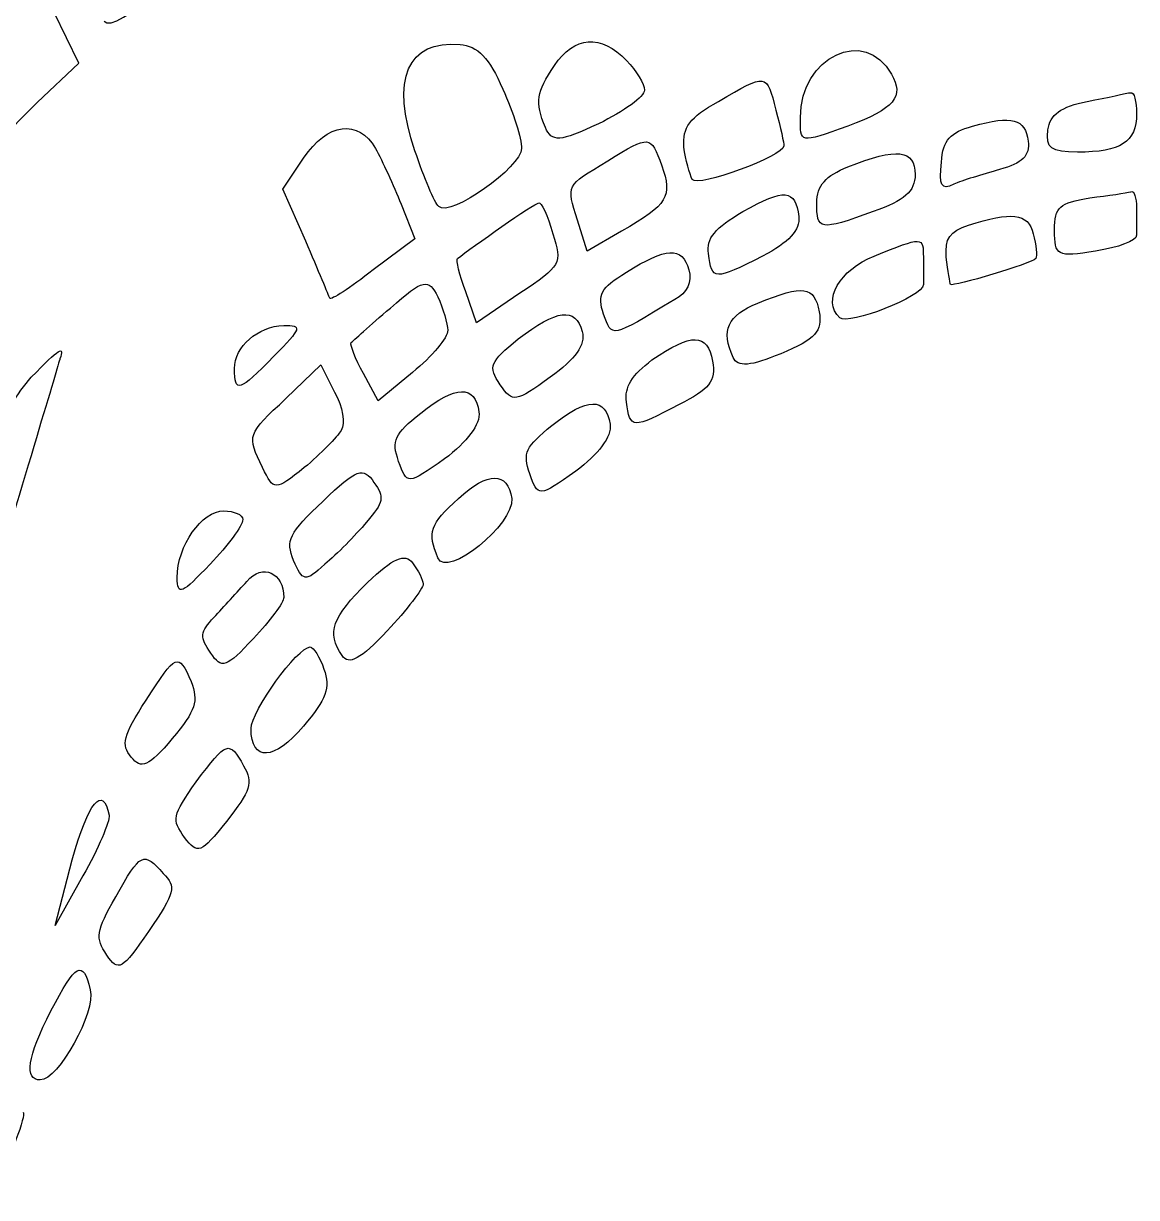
# Model space of a CAD drawing. Extents: x 50 to 162, y 10 to 290.
# Drawn here: x 83.79 to 102.2, y 33.26 to 52.68 of the extents above; entities that cross this region are included whole.
import ezdxf

# ---------------------------------------------------------------- set-up
doc = ezdxf.new("R2010")
doc.units = 0
doc.layers.add('Layer_1', color=7, linetype='CONTINUOUS')

msp = doc.modelspace()

# ---------------------------------------------------------------- linework, layer by layer
at = {"layer": 'Layer_1', "color": 7}
for points in [[(82.587145, 51.801171), (83.333303, 50.695827), (84.011628, 51.371315), (84.703519, 52.026334), (84.296524, 52.865577)], [(93.765938, 52.067273), (93.765938, 52.067273)], [(98.147916, 51.84211), (98.147916, 51.84211)], [(91.717397, 51.596478), (91.717397, 51.596478)], [(96.23504, 51.248499), (96.23504, 51.248499)], [(102.204298, 51.187091), (102.204298, 51.187091)], [(100.413521, 50.736765), (100.413521, 50.736765)], [(89.61459, 50.613949), (89.61459, 50.613949)], [(88.461438, 49.078748), (88.081576, 49.938461), (88.420739, 50.450195)], [(94.349297, 50.327378), (94.349297, 50.327378)], [(98.541344, 50.184093), (98.541344, 50.184093)], [(90.035152, 49.692829), (90.265782, 49.119687), (89.573891, 48.607953)], [(102.204298, 49.631421), (102.204298, 49.631421)], [(93.684539, 49.242503), (93.114746, 48.914994), (92.951948, 49.426727)], [(96.614902, 49.488135), (96.614902, 49.488135)], [(92.544953, 49.201564), (92.544953, 49.201564)], [(100.49492, 49.201564), (100.49492, 49.201564)], [(98.677009, 48.812647), (98.677009, 48.812647)], [(94.796992, 48.607953), (94.796992, 48.607953)], [(92.002293, 48.219036), (91.283269, 47.727771), (91.106905, 48.239505)], [(96.954064, 47.911996), (96.954064, 47.911996)], [(90.808442, 47.604955), (90.808442, 47.604955)], [(93.033347, 47.584486), (93.033347, 47.584486)], [(84.391489, 47.13416), (84.391489, 47.13416)], [(87.932345, 47.175099), (87.932345, 47.175099)], [(88.135842, 46.479141), (88.705635, 47.031814), (88.936265, 46.581488)], [(95.19042, 47.093222), (95.19042, 47.093222)], [(90.225083, 46.908998), (89.65529, 46.438203), (89.411093, 46.888528)], [(91.323969, 46.253979), (91.323969, 46.253979)], [(93.494608, 46.049285), (93.494608, 46.049285)], [(89.044797, 45.946938), (89.044797, 45.946938)], [(91.866628, 44.821124), (91.866628, 44.821124)], [(87.416818, 44.473145), (87.416818, 44.473145)], [(89.465359, 44.432207), (89.465359, 44.432207)], [(90.401447, 43.408739), (90.401447, 43.408739)], [(88.095143, 43.183577), (88.095143, 43.183577)], [(88.759901, 41.996354), (88.759901, 41.996354)], [(86.562129, 41.791661), (86.562129, 41.791661)], [(87.430384, 40.399745), (87.430384, 40.399745)], [(85.205479, 39.580972), (85.205479, 39.580972)], [(84.771351, 38.577974), (84.31009, 37.7592), (84.594987, 38.844075)], [(86.100868, 38.618912), (86.100868, 38.618912)], [(84.89345, 36.694794), (84.89345, 36.694794)]]:
    msp.add_lwpolyline(points, dxfattribs=at)
for points in [[(85.12408, 52.722292), (85.273312, 52.45619), (86.765626, 53.807167), (86.643528, 54.093738)], [(92.572086, 51.985396), (92.897682, 52.47666), (93.345376, 52.517599), (93.765938, 52.067273)], [(96.642035, 51.125683), (96.642035, 52.128681), (97.713788, 52.640415), (98.147916, 51.84211)], [(90.265782, 50.573011), (89.858787, 51.760233), (90.143684, 52.415252), (91.011939, 52.333374)], [(91.011939, 52.333374), (91.296836, 52.312905), (91.500333, 52.108212), (91.717397, 51.596478)], [(93.765938, 52.067273), (93.928736, 51.903518), (94.064401, 51.678355), (94.064401, 51.576009)], [(92.422855, 50.961928), (92.24649, 51.391784), (92.273623, 51.53507), (92.572086, 51.985396)], [(95.285385, 51.391784), (96.085809, 51.862579), (96.085809, 51.862579), (96.23504, 51.248499)], [(98.147916, 51.84211), (98.36498, 51.473662), (98.202182, 51.268968), (97.428892, 50.982398)], [(91.717397, 51.596478), (91.893761, 51.20756), (92.029426, 50.777704), (92.029426, 50.613949)], [(94.064401, 51.576009), (94.064401, 51.473662), (93.725238, 51.22803), (93.304677, 51.023336)], [(101.390308, 51.391784), (101.729471, 51.453193), (102.0415, 51.53507), (102.109333, 51.53507)], [(102.109333, 51.53507), (102.163599, 51.555539), (102.204298, 51.391784), (102.204298, 51.187091)], [(94.715593, 50.634419), (94.68846, 50.961928), (94.810558, 51.125683), (95.285385, 51.391784)], [(100.739117, 50.920989), (100.76625, 51.166622), (100.956181, 51.309907), (101.390308, 51.391784)], [(88.420739, 50.450195), (88.814167, 51.043806), (89.329694, 51.105214), (89.61459, 50.613949)], [(96.23504, 51.248499), (96.316439, 50.961928), (96.370705, 50.695827), (96.370705, 50.654888)], [(97.428892, 50.982398), (96.614902, 50.695827), (96.642035, 50.695827), (96.642035, 51.125683)], [(99.490999, 50.982398), (100.155757, 51.166622), (100.359255, 51.105214), (100.413521, 50.736765)], [(102.204298, 51.187091), (102.204298, 50.716296), (101.946535, 50.552541), (101.22751, 50.552541)], [(93.304677, 51.023336), (92.653485, 50.716296), (92.531387, 50.716296), (92.422855, 50.961928)], [(98.975472, 50.388786), (99.002605, 50.757235), (99.124704, 50.880051), (99.490999, 50.982398)], [(101.22751, 50.552541), (100.793383, 50.552541), (100.698417, 50.613949), (100.739117, 50.920989)], [(93.453908, 50.409256), (94.159366, 50.839112), (94.159366, 50.839112), (94.349297, 50.327378)], [(100.413521, 50.736765), (100.440654, 50.491133), (100.318555, 50.368317), (99.938693, 50.26597)], [(89.61459, 50.613949), (89.723122, 50.409256), (89.913053, 49.999869), (90.035152, 49.692829)], [(90.65921, 49.65189), (90.591378, 49.713298), (90.415013, 50.122685), (90.265782, 50.573011)], [(92.029426, 50.613949), (92.029426, 50.306909), (90.849141, 49.467666), (90.65921, 49.65189)], [(94.851258, 50.102216), (94.810558, 50.184093), (94.742726, 50.429725), (94.715593, 50.634419)], [(96.370705, 50.654888), (96.370705, 50.491133), (94.946223, 49.95893), (94.851258, 50.102216)], [(97.428892, 50.306909), (98.242881, 50.634419), (98.541344, 50.59348), (98.541344, 50.184093)], [(92.951948, 49.426727), (92.775584, 50.020338), (92.748451, 49.9794), (93.453908, 50.409256)], [(94.349297, 50.327378), (94.525662, 49.815645), (94.457829, 49.692829), (93.684539, 49.242503)], [(99.17897, 50.020338), (98.975472, 49.917992), (98.934773, 49.999869), (98.975472, 50.388786)], [(96.913365, 49.713298), (96.913365, 49.999869), (97.062596, 50.163624), (97.428892, 50.306909)], [(98.541344, 50.184093), (98.541344, 49.897522), (98.36498, 49.754237), (97.849453, 49.570013)], [(99.938693, 50.26597), (99.653797, 50.184093), (99.314635, 50.081746), (99.17897, 50.020338)], [(95.69238, 49.570013), (96.384272, 49.95893), (96.560636, 49.938461), (96.614902, 49.488135)], [(92.314323, 49.713298), (92.355022, 49.733767), (92.463554, 49.508605), (92.544953, 49.201564)], [(100.847649, 49.262972), (100.847649, 49.65189), (100.929048, 49.713298), (101.431008, 49.795175)], [(101.431008, 49.795175), (101.743037, 49.836114), (102.0415, 49.877053), (102.109333, 49.897522)], [(102.109333, 49.897522), (102.163599, 49.917992), (102.204298, 49.795175), (102.204298, 49.631421)], [(90.97124, 48.792177), (91.20187, 48.976402), (92.24649, 49.713298), (92.314323, 49.713298)], [(95.122587, 48.874055), (95.081888, 49.119687), (95.231119, 49.303911), (95.69238, 49.570013)], [(97.849453, 49.570013), (96.954064, 49.242503), (96.913365, 49.262972), (96.913365, 49.713298)], [(99.423167, 49.34485), (100.128624, 49.570013), (100.413521, 49.549543), (100.49492, 49.201564)], [(102.204298, 49.631421), (102.204298, 49.467666), (102.204298, 49.262972), (102.204298, 49.181095)], [(96.614902, 49.488135), (96.642035, 49.262972), (96.452104, 49.058279), (96.017976, 48.833116)], [(99.056871, 48.812647), (99.029738, 49.119687), (99.111137, 49.242503), (99.423167, 49.34485)], [(92.544953, 49.201564), (92.707751, 48.7103), (92.680618, 48.669361), (92.002293, 48.219036)], [(97.86302, 48.833116), (98.677009, 49.160626), (98.677009, 49.160626), (98.677009, 48.812647)], [(100.49492, 49.201564), (100.549186, 49.01734), (100.562752, 48.833116), (100.535619, 48.792177)], [(101.525973, 48.914994), (100.888348, 48.812647), (100.847649, 48.833116), (100.847649, 49.262972)], [(102.204298, 49.181095), (102.204298, 49.078748), (101.905835, 48.976402), (101.525973, 48.914994)], [(88.854866, 48.137158), (88.8413, 48.178097), (88.664936, 48.587484), (88.461438, 49.078748)], [(93.765938, 48.567015), (94.41713, 48.976402), (94.68846, 48.996871), (94.796992, 48.607953)], [(91.106905, 48.239505), (90.998373, 48.526076), (90.944107, 48.771708), (90.97124, 48.792177)], [(96.017976, 48.833116), (95.217553, 48.423729), (95.176853, 48.423729), (95.122587, 48.874055)], [(97.293227, 47.809649), (96.994764, 48.09622), (97.293227, 48.607953), (97.86302, 48.833116)], [(98.677009, 48.812647), (98.677009, 48.648892), (98.677009, 48.444199), (98.677009, 48.362321)], [(99.124704, 48.362321), (99.124704, 48.382791), (99.084004, 48.587484), (99.056871, 48.812647)], [(100.535619, 48.792177), (100.481353, 48.7103), (99.165403, 48.321383), (99.124704, 48.362321)], [(89.573891, 48.607953), (89.194029, 48.300913), (88.868433, 48.09622), (88.854866, 48.137158)], [(93.386076, 47.871057), (93.277544, 48.198566), (93.33181, 48.300913), (93.765938, 48.567015)], [(94.796992, 48.607953), (94.851258, 48.40326), (94.769859, 48.219036), (94.566361, 48.116689)], [(89.858787, 47.973404), (90.415013, 48.464668), (90.482846, 48.464668), (90.645644, 48.157628)], [(95.936577, 48.055281), (96.696301, 48.362321), (96.872665, 48.341852), (96.954064, 47.911996)], [(98.677009, 48.362321), (98.677009, 48.157628), (97.442458, 47.686833), (97.293227, 47.809649)], [(90.645644, 48.157628), (90.727043, 47.973404), (90.808442, 47.707302), (90.808442, 47.604955)], [(91.97516, 47.46167), (92.612786, 47.952934), (92.924815, 47.993873), (93.033347, 47.584486)], [(94.566361, 48.116689), (93.481041, 47.46167), (93.535307, 47.482139), (93.386076, 47.871057)], [(95.529582, 47.15463), (95.326085, 47.604955), (95.434617, 47.850588), (95.936577, 48.055281)], [(89.207595, 47.400262), (89.234728, 47.420731), (89.519625, 47.686833), (89.858787, 47.973404)], [(96.954064, 47.911996), (97.00833, 47.584486), (96.899798, 47.46167), (96.316439, 47.216038)], [(87.281153, 46.970406), (87.281153, 47.338854), (87.661015, 47.666363), (88.095143, 47.686833)], [(88.095143, 47.686833), (88.407172, 47.686833), (88.393606, 47.645894), (87.932345, 47.175099)], [(90.808442, 47.604955), (90.808442, 47.482139), (90.550678, 47.175099), (90.225083, 46.908998)], [(89.411093, 46.888528), (89.275428, 47.13416), (89.194029, 47.359323), (89.207595, 47.400262)], [(91.676698, 46.704304), (91.4732, 47.011344), (91.500333, 47.072752), (91.97516, 47.46167)], [(93.033347, 47.584486), (93.087613, 47.359323), (92.924815, 47.13416), (92.504254, 46.82712)], [(94.186499, 47.113691), (94.837691, 47.564017), (95.109021, 47.564017), (95.19042, 47.093222)], [(83.916662, 46.82712), (84.391489, 47.318385), (84.472888, 47.359323), (84.391489, 47.13416)], [(96.316439, 47.216038), (95.828045, 47.011344), (95.597415, 46.990875), (95.529582, 47.15463)], [(84.391489, 47.13416), (84.364356, 47.031814), (83.794564, 45.148634), (83.143372, 42.937944)], [(87.932345, 47.175099), (87.348985, 46.581488), (87.281153, 46.561019), (87.281153, 46.970406)], [(93.765938, 46.417733), (93.725238, 46.663365), (93.860903, 46.868059), (94.186499, 47.113691)], [(95.19042, 47.093222), (95.244686, 46.765712), (95.136154, 46.622427), (94.634194, 46.376795)], [(83.401135, 45.987877), (83.455401, 46.19257), (83.686032, 46.561019), (83.916662, 46.82712)], [(92.504254, 46.82712), (91.934461, 46.417733), (91.880195, 46.397264), (91.676698, 46.704304)], [(90.360747, 46.233509), (90.944107, 46.704304), (91.256136, 46.704304), (91.323969, 46.253979)], [(87.742414, 45.332858), (87.48465, 45.865061), (87.48465, 45.88553), (88.135842, 46.479141)], [(88.936265, 46.581488), (89.07193, 46.335856), (89.11263, 46.069754), (89.044797, 45.946938)], [(92.531387, 46.028816), (93.114746, 46.499611), (93.426775, 46.499611), (93.494608, 46.049285)], [(89.994452, 45.435205), (89.872354, 45.783184), (89.92662, 45.88553), (90.360747, 46.233509)], [(91.323969, 46.253979), (91.351102, 46.049285), (91.134038, 45.762714), (90.754176, 45.476143)], [(94.634194, 46.376795), (93.860903, 45.967408), (93.820204, 45.967408), (93.765938, 46.417733)], [(93.494608, 46.049285), (93.521741, 45.844592), (93.304677, 45.558021), (92.924815, 45.27145)], [(89.044797, 45.946938), (88.976965, 45.844592), (88.705635, 45.558021), (88.434305, 45.332858)], [(92.165091, 45.230511), (92.042993, 45.57849), (92.097259, 45.680837), (92.531387, 46.028816)], [(90.754176, 45.476143), (90.143684, 45.046287), (90.130117, 45.046287), (89.994452, 45.435205)], [(88.434305, 45.332858), (87.945911, 44.94394), (87.932345, 44.94394), (87.742414, 45.332858)], [(88.746334, 44.780186), (89.302561, 45.312389), (89.411093, 45.353327), (89.587457, 45.087226)], [(90.984806, 44.821124), (91.4732, 45.27145), (91.798796, 45.27145), (91.866628, 44.821124)], [(92.924815, 45.27145), (92.314323, 44.841594), (92.300756, 44.841594), (92.165091, 45.230511)], [(89.587457, 45.087226), (89.763822, 44.841594), (89.750255, 44.759716), (89.465359, 44.432207)], [(88.257941, 43.797657), (88.122276, 44.125167), (88.176542, 44.247983), (88.746334, 44.780186)], [(90.645644, 43.838596), (90.469279, 44.268452), (90.509979, 44.391268), (90.984806, 44.821124)], [(91.866628, 44.821124), (91.907328, 44.391268), (90.794875, 43.490617), (90.645644, 43.838596)], [(86.331498, 43.511086), (86.331498, 44.043289), (86.738493, 44.616431), (87.104789, 44.616431)], [(87.104789, 44.616431), (87.267586, 44.616431), (87.416818, 44.555023), (87.416818, 44.473145)], [(87.416818, 44.473145), (87.416818, 44.370799), (87.172621, 44.043289), (86.874158, 43.736249)], [(89.465359, 44.432207), (89.275428, 44.207044), (88.976965, 43.900004), (88.773467, 43.736249)], [(89.478925, 43.429209), (89.899487, 43.838596), (90.102984, 43.920473), (90.225083, 43.756718)], [(86.874158, 43.736249), (86.412897, 43.244985), (86.331498, 43.204046), (86.331498, 43.511086)], [(87.48465, 43.449678), (87.742414, 43.756718), (88.095143, 43.592964), (88.095143, 43.183577)], [(88.773467, 43.736249), (88.447872, 43.429209), (88.407172, 43.449678), (88.257941, 43.797657)], [(90.225083, 43.756718), (90.320048, 43.633902), (90.401447, 43.470147), (90.401447, 43.408739)], [(86.941991, 42.856067), (87.091222, 43.019822), (87.335419, 43.285923), (87.48465, 43.449678)], [(89.058364, 42.221517), (88.8006, 42.610435), (88.895566, 42.856067), (89.478925, 43.429209)], [(90.401447, 43.408739), (90.401447, 43.326862), (90.130117, 42.978883), (89.804521, 42.630904)], [(88.095143, 43.183577), (88.095143, 43.101699), (87.864512, 42.794659), (87.593182, 42.508088)], [(86.887725, 42.262456), (86.697794, 42.528557), (86.71136, 42.610435), (86.941991, 42.856067)], [(89.804521, 42.630904), (89.370393, 42.160109), (89.166896, 42.057763), (89.058364, 42.221517)], [(87.593182, 42.508088), (87.145488, 42.016824), (87.064089, 41.996354), (86.887725, 42.262456)], [(87.552483, 41.013826), (87.552483, 41.300397), (88.325773, 42.364803), (88.529271, 42.364803)], [(88.529271, 42.364803), (88.583537, 42.364803), (88.692068, 42.201048), (88.759901, 41.996354)], [(85.815971, 41.484621), (86.317932, 42.262456), (86.345065, 42.282925), (86.562129, 41.791661)], [(88.759901, 41.996354), (88.868433, 41.689314), (88.8006, 41.50509), (88.420739, 41.054765)], [(86.562129, 41.791661), (86.684227, 41.464151), (86.643528, 41.320866), (86.250099, 40.850071)], [(85.571775, 40.543031), (85.39541, 40.747724), (85.43611, 40.89101), (85.815971, 41.484621)], [(88.420739, 41.054765), (87.945911, 40.481623), (87.552483, 40.461154), (87.552483, 41.013826)], [(86.250099, 40.850071), (85.856671, 40.379276), (85.734572, 40.338337), (85.571775, 40.543031)], [(86.643528, 40.133644), (87.159054, 40.809132), (87.186187, 40.829602), (87.430384, 40.399745)], [(87.430384, 40.399745), (87.593182, 40.113175), (87.552483, 39.990359), (87.145488, 39.478625)], [(84.594987, 38.844075), (84.866317, 39.806134), (85.096947, 40.092705), (85.205479, 39.580972)], [(86.453597, 39.212523), (86.236533, 39.519564), (86.250099, 39.560502), (86.643528, 40.133644)], [(85.205479, 39.580972), (85.219046, 39.478625), (85.029115, 39.028299), (84.771351, 38.577974)], [(87.145488, 39.478625), (86.724927, 38.946422), (86.670661, 38.925953), (86.453597, 39.212523)], [(85.314011, 38.229995), (85.721006, 38.966891), (85.775272, 38.987361), (86.100868, 38.618912)], [(86.100868, 38.618912), (86.317932, 38.39375), (86.304365, 38.311872), (85.856671, 37.656853)], [(85.16478, 37.267935), (84.974849, 37.554506), (84.988415, 37.656853), (85.314011, 38.229995)], [(85.856671, 37.656853), (85.422543, 37.022303), (85.354711, 36.981365), (85.16478, 37.267935)], [(84.242258, 36.346815), (84.649253, 37.12465), (84.771351, 37.206527), (84.89345, 36.694794)], [(84.89345, 36.694794), (84.988415, 36.326346), (84.364356, 35.200531), (84.065893, 35.200531)], [(84.065893, 35.200531), (83.794564, 35.200531), (83.84883, 35.56898), (84.242258, 36.346815)], [(83.780997, 34.668328), (83.835263, 34.60692), (83.591066, 33.972371), (83.238337, 33.255944)]]:
    msp.add_open_spline(points, degree=3, dxfattribs=at)

doc.saveas('drawing.dxf')
